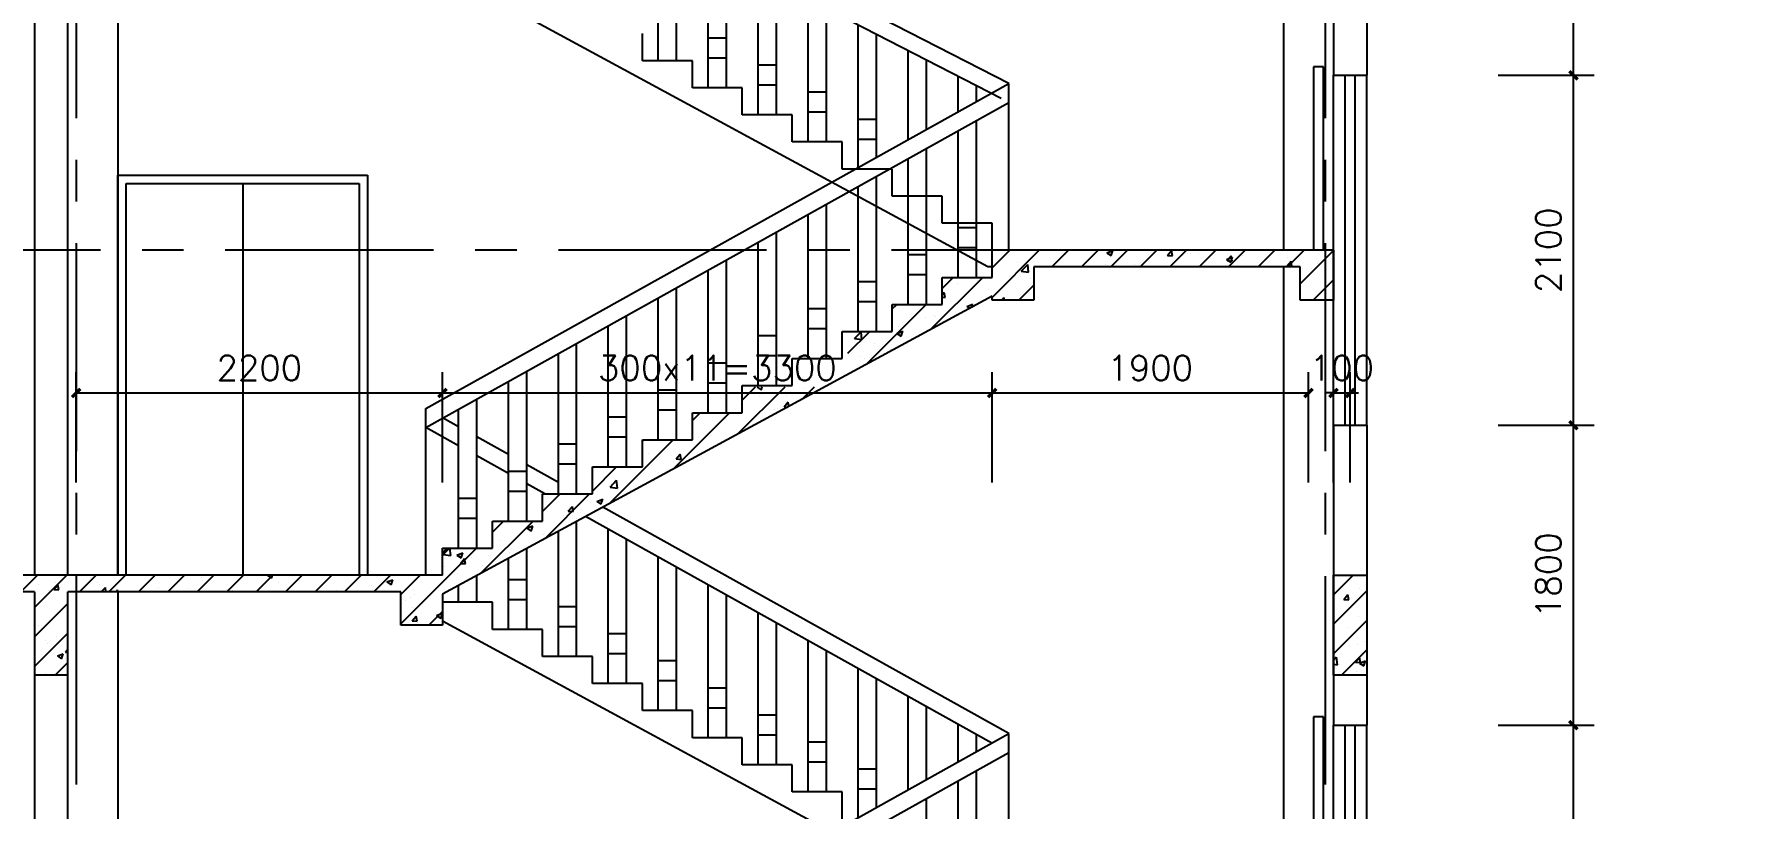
# Model space of a CAD drawing. Extents: x -4968480 to 5598971, y -5343220 to -29066.
# Drawn here: x 277029 to 287225, y -72852 to -68207 of the extents above; entities that cross this region are included whole.
import ezdxf

# ---------------------------------------------------------------- set-up
doc = ezdxf.new("R2010")
doc.units = 0
doc.header["$LTSCALE"] = 1000
doc.header["$MEASUREMENT"] = 0
doc.linetypes.add('CENTER', pattern=[2, 1.25, -0.25, 0.25, -0.25])
doc.layers.get('0').update_dxf_attribs({"linetype": 'CONTINUOUS'})
for name, color, linetype in [('DOTE', 1, 'CENTER'), ('PUB_DIM', 3, 'CONTINUOUS'), ('WALL', 2, 'CONTINUOUS'), ('WINDOW', 4, 'CONTINUOUS')]:
    doc.layers.add(name, color=color, linetype=linetype)
doc.styles.add('_TCH_DIM', font='SIMPLEX', dxfattribs={"bigfont": 'GBCBIG'})

# ---------------------------------------------------------------- blocks, each defined once
blk = doc.blocks.new('_ArchTick')
at = {"color": 0, "linetype": 'ByBlock', "const_width": 0.4}
blk.add_lwpolyline([(-0.5, -0.5), (0.5, 0.5)], dxfattribs=at)

msp = doc.modelspace()

# ---------------------------------------------------------------- linework, layer by layer
for p, q in [((284532.7, -65255.1, -48634.7), (284532.7, -69505.1, -24317.3)), ((277532.7, -67655.1, -24317.3), (277532.7, -71455.1, -24317.3)), ((282757.3, -69605.1, -24317.3), (279182.7, -67668.9, -24317.3)), ((280682.7, -68367.6, -24317.3), (280682.7, -68205.1, -24317.3)), ((280982.7, -68367.6, -24317.3), (280682.7, -68367.6, -24317.3)), ((280982.7, -68530.1, -24317.3), (280982.7, -68367.6, -24317.3)), ((284772.7, -68405.1, -48601), (284712.7, -68405.1, -48601)), ((284712.7, -68405.1, -48601), (284712.7, -69505.1, -48601)), ((284772.7, -69505.1, -48601), (284772.7, -68405.1, -48601)), ((281282.7, -68530.1, -24317.3), (280982.7, -68530.1, -24317.3)), ((281282.7, -68692.6, -24317.3), (281282.7, -68530.1, -24317.3)), ((281582.7, -68692.6, -24317.3), (281282.7, -68692.6, -24317.3)), ((281582.7, -68855.1, -24317.3), (281582.7, -68692.6, -24317.3)), ((281882.7, -68855.1, -24317.3), (281582.7, -68855.1, -24317.3)), ((281882.7, -69017.6, -24317.3), (281882.7, -68855.1, -24317.3)), ((282182.7, -69017.6, -24317.3), (281882.7, -69017.6, -24317.3)), ((282182.7, -69180.1, -24317.3), (282182.7, -69017.6, -24317.3)), ((282482.7, -69180.1, -24317.3), (282182.7, -69180.1, -24317.3)), ((282482.7, -69342.6, -24317.3), (282482.7, -69180.1, -24317.3)), ((282782.7, -69342.6, -24317.3), (282482.7, -69342.6, -24317.3)), ((282782.7, -69505.1, -24317.3), (282782.7, -69342.6, -24317.3)), ((282782.7, -69605.1, -24317.3), (282757.3, -69605.1, -24317.3)), ((284532.7, -69605.1, -24317.3), (284532.7, -73405.1, -24317.3)), ((277532.7, -71555.1, -24317.3), (277532.7, -75355.1, -24317.3)), ((279782.7, -71617.6, -24317.3), (279482.7, -71617.6, -24317.3)), ((279482.7, -71617.6, -24317.3), (279482.7, -71617.6, -24317.3)), ((279782.7, -71780.1, -24317.3), (279782.7, -71617.6, -24317.3)), ((282757.3, -73505.1, -24317.3), (279482.7, -71731.4, -24317.3)), ((280082.7, -71780.1, -24317.3), (279782.7, -71780.1, -24317.3)), ((280082.7, -71942.6, -24317.3), (280082.7, -71780.1, -24317.3)), ((280382.7, -71942.6, -24317.3), (280082.7, -71942.6, -24317.3)), ((280382.7, -72105.1, -24317.3), (280382.7, -71942.6, -24317.3)), ((280682.7, -72105.1, -24317.3), (280382.7, -72105.1, -24317.3)), ((280682.7, -72267.6, -24317.3), (280682.7, -72105.1, -24317.3)), ((280982.7, -72267.6, -24317.3), (280682.7, -72267.6, -24317.3)), ((280982.7, -72430.1, -24317.3), (280982.7, -72267.6, -24317.3)), ((284772.7, -72305.1, -48617.9), (284712.7, -72305.1, -48617.9)), ((284712.7, -72305.1, -48617.9), (284712.7, -73405.1, -48617.9)), ((284772.7, -73405.1, -48617.9), (284772.7, -72305.1, -48617.9)), ((281282.7, -72430.1, -24317.3), (280982.7, -72430.1, -24317.3)), ((281282.7, -72592.6, -24317.3), (281282.7, -72430.1, -24317.3)), ((281582.7, -72592.6, -24317.3), (281282.7, -72592.6, -24317.3)), ((281582.7, -72755.1, -24317.3), (281582.7, -72592.6, -24317.3)), ((281882.7, -72755.1, -24317.3), (281582.7, -72755.1, -24317.3)), ((281882.7, -72917.6, -24317.3), (281882.7, -72755.1, -24317.3))]:
    msp.add_line(p, q)
at = {"color": 3}
for p, q in [((282837.2, -68593.9, -24317.3), (280090.2, -67184.5, -24317.3)), ((282882.9, -68505, -24317.3), (280197.6, -67127.2, -24317.3)), ((280777.9, -68367.6, -24317.3), (280777.9, -67537.3, -24317.3)), ((280887.9, -68367.6, -24317.3), (280887.9, -67593.7, -24317.3)), ((281077.9, -68530.1, -24317.3), (281077.9, -67691.2, -24317.3)), ((281187.9, -68530.1, -24317.3), (281187.9, -67747.7, -24317.3)), ((281377.9, -68692.6, -24317.3), (281377.9, -67845.2, -24317.3)), ((281487.9, -68692.6, -24317.3), (281487.9, -67901.6, -24317.3)), ((281677.9, -68855.1, -24317.3), (281677.9, -67999.1, -24317.3)), ((281787.9, -68855.1, -24317.3), (281787.9, -68055.5, -24317.3)), ((281977.9, -69008.8, -24317.3), (281977.9, -68153, -24317.3)), ((282087.9, -68947.6, -24317.3), (282087.9, -68209.4, -24317.3)), ((281077.9, -68230.1, -24317.3), (281187.9, -68230.1, -24317.3)), ((282277.9, -68841.8, -24317.3), (282277.9, -68306.9, -24317.3)), ((281077.9, -68350.1, -24317.3), (281187.9, -68350.1, -24317.3)), ((281377.9, -68392.6, -24317.3), (281487.9, -68392.6, -24317.3)), ((282387.9, -68780.6, -24317.3), (282387.9, -68363.4, -24317.3)), ((279382.7, -70455.1, -24317.3), (282882.9, -68505, -24317.3)), ((281377.9, -68512.6, -24317.3), (281487.9, -68512.6, -24317.3)), ((282577.9, -68674.8, -24317.3), (282577.9, -68460.9, -24317.3)), ((282687.9, -68613.6, -24317.3), (282687.9, -68517.3, -24317.3)), ((282882.9, -69505.1, -24317.3), (282882.9, -68505, -24317.3)), ((279382.7, -70569.6, -24317.3), (282882.9, -68619.4, -24317.3)), ((281677.9, -68555.1, -24317.3), (281787.9, -68555.1, -24317.3)), ((281677.9, -68675.1, -24317.3), (281787.9, -68675.1, -24317.3)), ((281977.9, -68717.6, -24317.3), (282087.9, -68717.6, -24317.3)), ((282577.9, -69667.6, -24317.3), (282577.9, -68789.4, -24317.3)), ((282687.9, -69667.6, -24317.3), (282687.9, -68728.1, -24317.3)), ((281977.9, -68837.6, -24317.3), (282087.9, -68837.6, -24317.3)), ((282387.9, -69830.1, -24317.3), (282387.9, -68895.2, -24317.3)), ((282277.9, -69830.1, -24317.3), (282277.9, -68956.5, -24317.3)), ((281977.9, -69992.6, -24317.3), (281977.9, -69123.7, -24317.3)), ((282087.9, -69992.6, -24317.3), (282087.9, -69062.4, -24317.3)), ((281787.9, -70155.1, -24317.3), (281787.9, -69229.5, -24317.3)), ((281677.9, -70155.1, -24317.3), (281677.9, -69290.8, -24317.3)), ((281487.9, -70317.6, -24317.3), (281487.9, -69396.7, -24317.3)), ((282577.9, -69367.6, -24317.3), (282687.9, -69367.6, -24317.3)), ((281377.9, -70317.6, -24317.3), (281377.9, -69458, -24317.3)), ((282277.9, -69530.1, -24317.3), (282387.9, -69530.1, -24317.3)), ((282577.9, -69487.6, -24317.3), (282687.9, -69487.6, -24317.3)), ((281077.9, -70480.1, -24317.3), (281077.9, -69625.1, -24317.3)), ((281187.9, -70480.1, -24317.3), (281187.9, -69563.8, -24317.3)), ((280887.9, -70642.6, -24317.3), (280887.9, -69731, -24317.3)), ((281977.9, -69692.6, -24317.3), (282087.9, -69692.6, -24317.3)), ((282277.9, -69650.1, -24317.3), (282387.9, -69650.1, -24317.3)), ((280777.9, -70642.6, -24317.3), (280777.9, -69792.2, -24317.3)), ((281977.9, -69812.6, -24317.3), (282087.9, -69812.6, -24317.3)), ((280587.9, -70805.1, -24317.3), (280587.9, -69898.1, -24317.3)), ((281677.9, -69855.1, -24317.3), (281787.9, -69855.1, -24317.3)), ((280477.9, -70805.1, -24317.3), (280477.9, -69959.4, -24317.3)), ((281377.9, -70017.6, -24317.3), (281487.9, -70017.6, -24317.3)), ((281677.9, -69975.1, -24317.3), (281787.9, -69975.1, -24317.3)), ((280177.9, -70967.6, -24317.3), (280177.9, -70126.5, -24317.3)), ((280287.9, -70967.6, -24317.3), (280287.9, -70065.3, -24317.3)), ((281377.9, -70137.6, -24317.3), (281487.9, -70137.6, -24317.3)), ((279987.9, -71130.1, -24317.3), (279987.9, -70232.4, -24317.3)), ((281077.9, -70180.1, -24317.3), (281187.9, -70180.1, -24317.3)), ((279877.9, -71130.1, -24317.3), (279877.9, -70293.7, -24317.3)), ((280777.9, -70342.6, -24317.3), (280887.9, -70342.6, -24317.3)), ((281077.9, -70300.1, -24317.3), (281187.9, -70300.1, -24317.3)), ((279382.7, -71455.1, -24317.3), (279382.7, -70455.1, -24317.3)), ((279687.9, -71292.6, -24317.3), (279687.9, -70399.5, -24317.3)), ((279577.9, -70563.9, -24317.3), (279485.4, -70512.4, -24317.3)), ((279577.9, -71292.6, -24317.3), (279577.9, -70460.8, -24317.3)), ((280477.9, -70505.1, -24317.3), (280587.9, -70505.1, -24317.3)), ((280777.9, -70462.6, -24317.3), (280887.9, -70462.6, -24317.3)), ((279577.9, -70678.3, -24317.3), (279382.7, -70569.6, -24317.3)), ((279877.9, -70731, -24317.3), (279687.9, -70625.2, -24317.3)), ((280477.9, -70625.1, -24317.3), (280587.9, -70625.1, -24317.3)), ((279877.9, -70845.5, -24317.3), (279687.9, -70739.6, -24317.3)), ((280177.9, -70667.6, -24317.3), (280287.9, -70667.6, -24317.3)), ((279877.9, -70830.1, -24317.3), (279987.9, -70830.1, -24317.3)), ((280177.9, -70898.1, -24317.3), (279987.9, -70792.3, -24317.3)), ((280177.9, -70787.6, -24317.3), (280287.9, -70787.6, -24317.3)), ((279877.9, -70950.1, -24317.3), (279987.9, -70950.1, -24317.3)), ((280097.2, -70967.6, -24317.3), (279987.9, -70906.7, -24317.3)), ((279577.9, -70992.6, -24317.3), (279687.9, -70992.6, -24317.3)), ((282882.9, -72405, -24317.3), (280445.6, -71047.3, -24317.3)), ((279577.9, -71112.6, -24317.3), (279687.9, -71112.6, -24317.3)), ((280287.9, -71942.6, -24317.3), (280287.9, -71132.7, -24317.3)), ((282780.1, -72462.2, -24317.3), (280341.4, -71103.7, -24317.3)), ((280177.9, -71942.6, -24317.3), (280177.9, -71192.3, -24317.3)), ((280477.9, -72105.1, -24317.3), (280477.9, -71179.7, -24317.3)), ((280587.9, -72105.1, -24317.3), (280587.9, -71241, -24317.3)), ((279877.9, -71780.1, -24317.3), (279877.9, -71354.8, -24317.3)), ((279987.9, -71780.1, -24317.3), (279987.9, -71295.2, -24317.3)), ((280777.9, -72267.6, -24317.3), (280777.9, -71346.8, -24317.3)), ((279687.9, -71617.6, -24317.3), (279687.9, -71457.7, -24317.3)), ((280887.9, -72267.6, -24317.3), (280887.9, -71408.1, -24317.3)), ((279577.9, -71617.6, -24317.3), (279577.9, -71517.3, -24317.3)), ((279877.9, -71480.1, -24317.3), (279987.9, -71480.1, -24317.3)), ((281077.9, -72430.1, -24317.3), (281077.9, -71513.9, -24317.3)), ((281187.9, -72430.1, -24317.3), (281187.9, -71575.2, -24317.3)), ((279877.9, -71600.1, -24317.3), (279987.9, -71600.1, -24317.3)), ((280177.9, -71642.6, -24317.3), (280287.9, -71642.6, -24317.3)), ((280177.9, -71762.6, -24317.3), (280287.9, -71762.6, -24317.3)), ((281377.9, -72592.6, -24317.3), (281377.9, -71681, -24317.3)), ((281487.9, -72592.6, -24317.3), (281487.9, -71742.3, -24317.3)), ((280477.9, -71805.1, -24317.3), (280587.9, -71805.1, -24317.3)), ((281677.9, -72755.1, -24317.3), (281677.9, -71848.2, -24317.3)), ((280477.9, -71925.1, -24317.3), (280587.9, -71925.1, -24317.3)), ((280777.9, -71967.6, -24317.3), (280887.9, -71967.6, -24317.3)), ((281787.9, -72755.1, -24317.3), (281787.9, -71909.4, -24317.3)), ((281977.9, -72908.8, -24317.3), (281977.9, -72015.3, -24317.3)), ((282087.9, -72847.6, -24317.3), (282087.9, -72076.6, -24317.3)), ((280777.9, -72087.6, -24317.3), (280887.9, -72087.6, -24317.3)), ((281077.9, -72130.1, -24317.3), (281187.9, -72130.1, -24317.3)), ((282277.9, -72741.8, -24317.3), (282277.9, -72182.4, -24317.3)), ((281077.9, -72250.1, -24317.3), (281187.9, -72250.1, -24317.3)), ((282387.9, -72680.6, -24317.3), (282387.9, -72243.7, -24317.3)), ((281377.9, -72292.6, -24317.3), (281487.9, -72292.6, -24317.3)), ((282577.9, -72574.8, -24317.3), (282577.9, -72349.5, -24317.3)), ((279382.7, -74355.1, -24317.3), (282882.9, -72405, -24317.3)), ((281377.9, -72412.6, -24317.3), (281487.9, -72412.6, -24317.3)), ((281677.9, -72455.1, -24317.3), (281787.9, -72455.1, -24317.3)), ((282687.9, -72513.6, -24317.3), (282687.9, -72410.8, -24317.3)), ((282882.9, -73405.1, -24317.3), (282882.9, -72405, -24317.3)), ((279382.7, -74469.6, -24317.3), (282882.9, -72519.4, -24317.3)), ((281677.9, -72575.1, -24317.3), (281787.9, -72575.1, -24317.3)), ((281977.9, -72617.6, -24317.3), (282087.9, -72617.6, -24317.3)), ((282577.9, -73567.6, -24317.3), (282577.9, -72689.4, -24317.3)), ((282687.9, -73567.6, -24317.3), (282687.9, -72628.1, -24317.3)), ((281977.9, -72737.6, -24317.3), (282087.9, -72737.6, -24317.3)), ((282387.9, -73730.1, -24317.3), (282387.9, -72795.2, -24317.3))]:
    msp.add_line(p, q, dxfattribs=at)
at = {"color": 8}
for p, q in [((282782.7, -69611), (282888.6, -69505.1)), ((282782.7, -69787.8), (283065.3, -69505.1)), ((283142.1, -69605.1), (283242.1, -69505.1)), ((283224.9, -69529.6), (283224.9, -69529.6)), ((283318.9, -69605.1), (283418.9, -69505.1)), ((283471.6, -69520.4), (283506.6, -69506.9)), ((283471.6, -69520.4), (283496.5, -69537.1)), ((283488.1, -69505.1), (283507.2, -69506.8)), ((283495.7, -69605.1), (283595.7, -69505.1)), ((283496.4, -69537.4), (283506.5, -69507.1)), ((283507.2, -69507), (283506.8, -69505.1)), ((283672.4, -69605.1), (283772.4, -69505.1)), ((283753.1, -69512.4), (283753.1, -69512.4)), ((283836, -69535.6), (283860.1, -69506.8)), ((283836, -69535.6), (283865.9, -69538.2)), ((283849.2, -69605.1), (283949.2, -69505.1)), ((283865.8, -69538.4), (283860, -69507.1)), ((283958.1, -69523.1), (283958.1, -69523.1)), ((283973.2, -69523.6), (283973.2, -69523.6)), ((284020, -69523.7), (284020, -69523.7)), ((284026, -69605.1), (284126, -69505.1)), ((284194.6, -69566.9), (284218.7, -69538.2)), ((284202.8, -69605.1), (284302.8, -69505.1)), ((284286.9, -69534.9), (284286.9, -69534.9)), ((284379.5, -69605.1), (284479.5, -69505.1)), ((284556.3, -69605.1), (284656.3, -69505.1)), ((284632.7, -69705.6), (284832.7, -69505.6)), ((282933.3, -69579.7), (282933.3, -69579.7)), ((282957.5, -69630.4), (282996.5, -69589.8)), ((282957.5, -69630.4), (283002, -69637.3)), ((283001.9, -69637.5), (282996.4, -69590)), ((283464, -69590.8), (283464, -69590.8)), ((283517.1, -69581.1), (283517.1, -69581.1)), ((283636.3, -69589.3), (283636.3, -69589.3)), ((283720.7, -69555.6), (283720.7, -69555.6)), ((283832.9, -69539.5), (283832.9, -69539.5)), ((283927.9, -69539.3), (283927.9, -69539.3)), ((284190.2, -69560.4), (284225.2, -69547)), ((284190.2, -69560.4), (284215, -69577.2)), ((284194.6, -69566.9), (284224.5, -69569.6)), ((284215, -69577.4), (284225.1, -69547.2)), ((284224.4, -69569.8), (284218.7, -69538.4)), ((284553.3, -69598.3), (284577.4, -69569.6)), ((284553.3, -69598.3), (284583.1, -69600.9)), ((284553.8, -69546.2), (284553.8, -69546.2)), ((284583.1, -69601.2), (284577.3, -69569.8)), ((284646.2, -69612.4), (284646.2, -69612.4)), ((284702, -69614.2), (284702, -69614.2)), ((284736.1, -69585.4), (284736.1, -69585.4)), ((284820.7, -69557.5), (284820.7, -69557.5)), ((282411, -69982.7), (282726.1, -69667.6)), ((282482.7, -69734.2), (282549.3, -69667.6)), ((282572.3, -69705.5), (282572.3, -69705.5)), ((282695, -69695.5), (282695, -69695.5)), ((282697.5, -69689), (282697.5, -69689)), ((282761.5, -69739.5), (282761.5, -69739.5)), ((282886.8, -69664.1), (282886.8, -69664.1)), ((282942.1, -69805.1), (283032.7, -69714.6)), ((282951.7, -69660.3), (282951.7, -69660.3)), ((283014.3, -69676.8), (283014.3, -69676.8)), ((284709.9, -69805.1), (284832.7, -69682.3)), ((282025.3, -70191.6), (282386.8, -69830.1)), ((282182.7, -69857.5), (282210, -69830.1)), ((282482.7, -69772.1), (282495, -69757.4)), ((282482.7, -69787.2), (282500.7, -69788.8)), ((282500.7, -69789), (282494.9, -69757.6)), ((282631.4, -69842.9), (282666.4, -69829.5)), ((282631.4, -69842.9), (282648.2, -69854.2)), ((282660.3, -69847.6), (282666.3, -69829.7)), ((282839.9, -69805.1), (282853.6, -69788.8)), ((282856.5, -69805.1), (282853.5, -69789)), ((284730, -69751.8), (284730, -69751.8)), ((284830.5, -69768), (284830.5, -69768)), ((282383.1, -69909.8), (282383.1, -69909.8)), ((282429.2, -69899.5), (282429.2, -69899.5)), ((282440.8, -69902.7), (282440.8, -69902.7)), ((282565.9, -69886.2), (282565.9, -69886.2)), ((281916.6, -70123.5), (282047.5, -69992.6)), ((281956.6, -70034.7), (281995.5, -69994.1)), ((281956.6, -70034.7), (282001, -70041.6)), ((282001, -70041.8), (281995.4, -69994.3)), ((282211.3, -70004.2), (282246.3, -69990.7)), ((282211.3, -70004.2), (282236.1, -70020.9)), ((282221.7, -69965.6), (282221.7, -69965.6)), ((282236.1, -70021.2), (282246.2, -69990.9)), ((281993.4, -70141.5), (281993.4, -70141.5)), ((282077.7, -70064.6), (282077.7, -70064.6)), ((282170.6, -70097.9), (282170.6, -70097.9)), ((282016.8, -70152.6), (282016.8, -70152.6)), ((281253.9, -70609.4), (281539.4, -70324)), ((281282.7, -70403.9), (281362.6, -70324)), ((281371, -70326.7), (281378.1, -70324)), ((281371, -70326.7), (281395.9, -70343.5)), ((281395.8, -70343.7), (281402.4, -70324)), ((281639.6, -70400.5), (281716.1, -70324)), ((281648.1, -70337.1), (281648.1, -70337.1)), ((281385.6, -70385.6), (281385.6, -70385.6)), ((281395.5, -70369.1), (281395.5, -70369.1)), ((281491, -70452.7), (281491, -70452.7)), ((281533.7, -70444.2), (281557.8, -70415.5)), ((281533.7, -70444.2), (281555.4, -70446.1)), ((281547.4, -70380.1), (281547.4, -70380.1)), ((281562.6, -70442.2), (281557.7, -70415.7)), ((281672.5, -70363.6), (281672.5, -70363.6)), ((280868.2, -70818.3), (281206.4, -70480.1)), ((280982.7, -70527.1), (281029.7, -70480.1)), ((280982.7, -70484.3), (280984.1, -70480.1)), ((281182.2, -70513.1), (281182.2, -70513.1)), ((281389.5, -70535.5), (281389.5, -70535.5)), ((281473.8, -70463.1), (281473.8, -70463.1)), ((280482.5, -71027.3), (280867.2, -70642.6)), ((280682.7, -70650.4), (280690.4, -70642.6)), ((280910.7, -70643.8), (280910.7, -70643.8)), ((281019.2, -70628.5), (281019.2, -70628.5)), ((281100.1, -70618.9), (281100.1, -70618.9)), ((281132.8, -70570.7), (281132.8, -70570.7)), ((280718.9, -70723), (280718.9, -70723)), ((280785.5, -70660.3), (280785.5, -70660.3)), ((280885.8, -70757.6), (280909.9, -70728.8)), ((280885.8, -70757.6), (280915.7, -70760.2)), ((280915.6, -70760.4), (280909.9, -70729.1)), ((281010.4, -70673), (281010.4, -70673)), ((280382.7, -70950.4), (280527.9, -70805.1)), ((280388, -70861.4), (280388, -70861.4)), ((280614.4, -70806.7), (280614.4, -70806.7)), ((280654, -70857.5), (280654, -70857.5)), ((280779.2, -70841), (280779.2, -70841)), ((280867, -70774.7), (280867, -70774.7)), ((280488.3, -70926.1), (280527.2, -70885.5)), ((280488.3, -70926.1), (280532.7, -70933)), ((280493.4, -70928.6), (280493.4, -70928.6)), ((280532.7, -70933.2), (280527.1, -70885.7)), ((280618.2, -70948), (280618.2, -70948)), ((280654.9, -70872.7), (280654.9, -70872.7)), ((280082.7, -71073.6), (280188.6, -70967.6)), ((280091.9, -71045.8), (280091.9, -71045.8)), ((280096.8, -71236.2), (280365.4, -70967.6)), ((280237.9, -71070.9), (280262, -71042.2)), ((280267.8, -71073.7), (280262, -71042.4)), ((280326.6, -70998.1), (280326.6, -70998.1)), ((280351.6, -71008.3), (280351.6, -71008.3)), ((280409.2, -71011.8), (280444.2, -70998.4)), ((280409.2, -71011.8), (280434, -71028.6)), ((280434, -71028.8), (280444.1, -70998.6)), ((279711.2, -71445.1), (280026.1, -71130.1)), ((279782.7, -71196.8), (279849.3, -71130.1)), ((279892.2, -71137.7), (279892.2, -71137.7)), ((279989, -71173.1), (280024.1, -71159.6)), ((280013.8, -71190.1), (280024, -71159.8)), ((280206.7, -71096.3), (280206.7, -71096.3)), ((280237.9, -71070.9), (280267.8, -71073.5)), ((280288.5, -71115.6), (280288.5, -71115.6)), ((279833.3, -71244.3), (279833.3, -71244.3)), ((279989, -71173.1), (280013.9, -71189.8)), ((280085.9, -71212.3), (280085.9, -71212.3)), ((279232.7, -71746.8), (279686.8, -71292.6)), ((279482.7, -71320), (279510.1, -71292.6)), ((279487.3, -71330.4), (279523.6, -71292.6)), ((279487.3, -71330.4), (279531.8, -71337.3)), ((279531.7, -71337.5), (279526.5, -71292.6)), ((279568.9, -71334.3), (279603.9, -71320.9)), ((279568.9, -71334.3), (279593.8, -71351.1)), ((279590.1, -71384.3), (279614.2, -71355.5)), ((279593.7, -71351.3), (279603.9, -71321.1)), ((279619.9, -71387.1), (279614.1, -71355.7)), ((279657.3, -71348.5), (279657.3, -71348.5)), ((279760.6, -71334.9), (279760.6, -71334.9)), ((279885.8, -71318.4), (279885.8, -71318.4)), ((276949.5, -71555.1), (277049.5, -71455.1)), ((277032.7, -71648.7), (277226.2, -71455.1)), ((277303, -71555.1), (277403, -71455.1)), ((277370.9, -71469.6), (277370.9, -71469.6)), ((277479.8, -71555.1), (277579.8, -71455.1)), ((277656.6, -71555.1), (277756.6, -71455.1)), ((277833.3, -71555.1), (277933.3, -71455.1)), ((278010.1, -71555.1), (278110.1, -71455.1)), ((278186.9, -71555.1), (278286.9, -71455.1)), ((278363.7, -71555.1), (278463.7, -71455.1)), ((278430.3, -71455.6), (278431.4, -71455.1)), ((278430.3, -71455.6), (278455.1, -71472.3)), ((278455.1, -71472.5), (278460.9, -71455.1)), ((278540.5, -71555.1), (278640.5, -71455.1)), ((278717.2, -71555.1), (278817.2, -71455.1)), ((278814.5, -71459.5), (278814.5, -71459.5)), ((278894, -71555.1), (278994, -71455.1)), ((279070.8, -71555.1), (279170.8, -71455.1)), ((279232.7, -71570), (279347.6, -71455.1)), ((279495.8, -71404.4), (279495.8, -71404.4)), ((279570.5, -71445.9), (279570.5, -71445.9)), ((279590.1, -71384.3), (279619.9, -71386.9)), ((279722.8, -71396.5), (279722.8, -71396.5)), ((279762.7, -71415.7), (279762.7, -71415.7)), ((284832.7, -71572.5), (284950, -71455.1)), ((277055.1, -71511.2), (277055.1, -71511.2)), ((277119.1, -71548.7), (277119.1, -71548.7)), ((277149, -71540.7), (277173.1, -71512)), ((277149, -71540.7), (277178.9, -71543.3)), ((277155.6, -71501.2), (277155.6, -71501.2)), ((277178.8, -71543.5), (277173.1, -71512.2)), ((277410.7, -71498.6), (277410.7, -71498.6)), ((277422.6, -71512.4), (277422.6, -71512.4)), ((277432.6, -71555.1), (277458.1, -71528.6)), ((277461.1, -71555.1), (277458, -71528.7)), ((277521.9, -71555.1), (277531.8, -71543.4)), ((277533.8, -71555.1), (277531.7, -71543.6)), ((277689.5, -71523.7), (277689.5, -71523.7)), ((277779, -71526.4), (277779, -71526.4)), ((277956.4, -71535), (277956.4, -71535)), ((278038.7, -71488.9), (278038.7, -71488.9)), ((278184.2, -71542.4), (278184.2, -71542.4)), ((278223.3, -71546.3), (278223.3, -71546.3)), ((278500, -71500.9), (278500, -71500.9)), ((278625.2, -71484.4), (278625.2, -71484.4)), ((278801.5, -71550.6), (278801.5, -71550.6)), ((278848, -71546.7), (278848, -71546.7)), ((279058.3, -71515.4), (279058.3, -71515.4)), ((279139.6, -71496.6), (279139.6, -71496.6)), ((279148.8, -71495.6), (279183.8, -71482.2)), ((279148.8, -71495.6), (279173.7, -71512.4)), ((279173.6, -71512.6), (279183.8, -71482.4)), ((279310.8, -71483.4), (279310.8, -71483.4)), ((279313.3, -71573.7), (279313.3, -71573.7)), ((284832.7, -71749.3), (285032.7, -71549.3)), ((284894.8, -71600.3), (284918.9, -71571.5)), ((284924.6, -71603.1), (284918.9, -71571.8)), ((284989.4, -71536), (284989.4, -71536)), ((277032.7, -71825.5), (277232.7, -71625.5)), ((279259.4, -71606.4), (279259.4, -71606.4)), ((279290.9, -71591.4), (279290.9, -71591.4)), ((279304.7, -71649.9), (279304.7, -71649.9)), ((279401.1, -71755.1), (279482.7, -71673.6)), ((284865.7, -71596.1), (284865.7, -71596.1)), ((284894.8, -71600.3), (284924.7, -71602.9)), ((277058.3, -71756.7), (277058.3, -71756.7)), ((279300.8, -71729), (279324.9, -71700.2)), ((279300.8, -71729), (279330.7, -71731.6)), ((279330.6, -71731.8), (279324.8, -71700.5)), ((279447.3, -71696.9), (279482.3, -71683.5)), ((279447.3, -71696.9), (279472.1, -71713.7)), ((279472.1, -71713.9), (279482.2, -71683.7)), ((284832.7, -71926.1), (285032.7, -71726.1)), ((284923.5, -71768.3), (284923.5, -71768.3)), ((284983.3, -71702.4), (284983.3, -71702.4)), ((277032.7, -72002.3), (277232.7, -71802.3)), ((277098.5, -71847), (277098.5, -71847)), ((277107.8, -71864), (277107.8, -71864)), ((277163.7, -71823.8), (277163.7, -71823.8)), ((284977.2, -71868.9), (284977.2, -71868.9)), ((285017.6, -71850.2), (285017.6, -71850.2)), ((277156.6, -72055.1), (277232.7, -71979)), ((277169.9, -71939.3), (277204.9, -71925.9)), ((277169.9, -71939.3), (277194.8, -71956.1)), ((277194.7, -71956.3), (277204.9, -71926.1)), ((277218.3, -71956.8), (277218.3, -71956.8)), ((277218.4, -71916.8), (277232.7, -71899.8)), ((277218.4, -71916.8), (277232.7, -71918.1)), ((284832.7, -71964.4), (284850.5, -71945.8)), ((284837, -71977.4), (284837, -71977.4)), ((284856, -71993.5), (284850.4, -71946)), ((284880.4, -72055.1), (285032.7, -71902.8)), ((284964.2, -71976.4), (284988.3, -71947.6)), ((284964.2, -71976.4), (284994.1, -71979)), ((284994, -71979.2), (284988.2, -71947.9)), ((284989.4, -71982.7), (285024.4, -71969.3)), ((284989.4, -71982.7), (285014.3, -71999.5)), ((284998.5, -71921.5), (284998.5, -71921.5)), ((285014.2, -71999.8), (285024.4, -71969.5)), ((277101.5, -72044.8), (277101.5, -72044.8)), ((277225.7, -72022.1), (277225.7, -72022.1)), ((284832.7, -71989.7), (284856, -71993.3)), ((284845.8, -72010), (284845.8, -72010)), ((284971.2, -72035.3), (284971.2, -72035.3))]:
    msp.add_line(p, q, dxfattribs=at)
at = {"layer": 'DOTE'}
for p, q in [((277282.7, -61461.6, -24317.3), (277282.7, -85255.1, -24317.3)), ((284782.7, -61461.6, -24317.3), (284782.7, -85169.6, -24317.3)), ((283428.1, -69505.1, -24317.3), (274713, -69505.1, -24317.3)), ((278014.5, -71455.1, -24317.3), (274713, -71455.1, -24317.3))]:
    msp.add_line(p, q, dxfattribs=at)
at = {"layer": 'PUB_DIM'}
for p, q in [((286273.1, -68455.1, 50.5), (286273.1, -66655.1, 50.5)), ((285822, -68455.1, 33.7), (286398.1, -68455.1, 33.7)), ((285822, -68455.1, 50.5), (286398.1, -68455.1, 50.5)), ((286273.1, -70555.1, 33.7), (286273.1, -68455.1, 33.7)), ((277282.7, -70899.3), (277282.7, -70236.5)), ((279482.7, -70899.3), (279482.7, -70236.5)), ((279482.7, -70899.3), (279482.7, -70236.5)), ((282782.7, -70899.3), (282782.7, -70236.5)), ((282782.7, -70899.3), (282782.7, -70236.5)), ((284682.7, -70899.3), (284682.7, -70236.5)), ((284832.7, -70899.3), (284832.7, -70236.5)), ((284932.7, -70899.3), (284932.7, -70236.5)), ((277282.7, -70361.5), (279482.7, -70361.5)), ((279482.7, -70361.5), (282782.7, -70361.5)), ((282782.7, -70361.5), (284682.7, -70361.5)), ((284832.7, -70361.5), (284782.7, -70361.5)), ((284832.7, -70361.5), (284932.7, -70361.5)), ((284932.7, -70361.5), (284982.7, -70361.5)), ((285822, -70555.1, 33.7), (286398.1, -70555.1, 33.7)), ((285822, -70555.1, 33.7), (286398.1, -70555.1, 33.7)), ((286273.1, -72355.1, 33.7), (286273.1, -70555.1, 33.7)), ((285822, -72355.1, 16.8), (286398.1, -72355.1, 16.8)), ((285822, -72355.1, 33.7), (286398.1, -72355.1, 33.7)), ((286273.1, -74455.1, 16.8), (286273.1, -72355.1, 16.8))]:
    msp.add_line(p, q, dxfattribs=at)
at = {"layer": 'WALL'}
for p, q in [((284832.7, -66655.1, -22607.2), (284832.7, -68455.1, -19592.9)), ((285032.7, -66655.1, -22607.2), (285032.7, -68455.1, -19592.9)), ((277032.7, -67655.1, -24317.3), (277032.7, -71455.1, -24317.3)), ((277232.7, -71455.1, -24317.3), (277232.7, -67655.1, -24317.3)), ((284832.7, -68455.1, -24283.7), (285032.7, -68455.1, -24283.7)), ((284832.7, -69505.1, -24317.3), (282782.7, -69505.1, -24317.3)), ((282782.7, -69667.6, -24317.3), (282782.7, -69505.1, -24317.3)), ((284832.7, -69505.1, -35506.1), (284832.7, -69805.1, -35506.1)), ((284632.7, -69605.1, -24317.3), (283032.7, -69605.1, -24317.3)), ((283032.7, -69605.1, -24317.3), (283032.7, -69805.1, -24317.3)), ((284632.7, -69805.1, -35506.1), (284632.7, -69605.1, -35506.1)), ((282482.7, -69830.1, -24317.3), (282482.7, -69667.6, -24317.3)), ((282482.7, -69667.6, -24317.3), (282782.7, -69667.6, -24317.3)), ((282782.7, -69781.4, -24317.3), (279482.7, -71568.9, -24317.3)), ((282182.7, -69992.6, -24317.3), (282182.7, -69830.1, -24317.3)), ((282182.7, -69830.1, -24317.3), (282482.7, -69830.1, -24317.3)), ((282782.7, -69805.1, -24317.3), (282782.7, -69781.4, -24317.3)), ((283032.7, -69805.1, -24317.3), (282782.7, -69805.1, -24317.3)), ((284832.7, -69805.1, -35506.1), (284632.7, -69805.1, -35506.1)), ((281882.7, -70155.1, -24317.3), (281882.7, -69992.6, -24317.3)), ((281882.7, -69992.6, -24317.3), (282182.7, -69992.6, -24317.3)), ((281582.7, -70317.6, -24317.3), (281582.7, -70155.1, -24317.3)), ((281582.7, -70155.1, -24317.3), (281882.7, -70155.1, -24317.3)), ((281282.7, -70480.1, -24317.3), (281282.7, -70317.6, -24317.3)), ((281282.7, -70317.6, -24317.3), (281582.7, -70317.6, -24317.3)), ((280982.7, -70642.6, -24317.3), (280982.7, -70480.1, -24317.3)), ((280982.7, -70480.1, -24317.3), (281282.7, -70480.1, -24317.3)), ((284832.7, -70555.1, -16076.2), (284832.7, -72355.1, -13061.9)), ((284832.7, -70555.1, -24283.7), (285032.7, -70555.1, -24283.7)), ((285032.7, -70555.1, -16076.2), (285032.7, -72355.1, -13061.9)), ((280682.7, -70805.1, -24317.3), (280682.7, -70642.6, -24317.3)), ((280682.7, -70642.6, -24317.3), (280982.7, -70642.6, -24317.3)), ((280382.7, -70967.6, -24317.3), (280382.7, -70805.1, -24317.3)), ((280382.7, -70805.1, -24317.3), (280682.7, -70805.1, -24317.3)), ((280082.7, -71130.1, -24317.3), (280082.7, -70967.6, -24317.3)), ((280082.7, -70967.6, -24317.3), (280382.7, -70967.6, -24317.3)), ((279782.7, -71292.6, -24317.3), (279782.7, -71130.1, -24317.3)), ((279782.7, -71130.1, -24317.3), (280082.7, -71130.1, -24317.3)), ((279482.7, -71455.1, -24317.3), (279482.7, -71292.6, -24317.3)), ((279482.7, -71292.6, -24317.3), (279782.7, -71292.6, -24317.3)), ((279482.7, -71455.1, -24317.3), (276047.5, -71455.1, -24317.3)), ((284832.7, -71455.1, -24317.3), (285032.7, -71455.1, -24317.3)), ((284832.7, -72055.1, -24317.3), (284832.7, -71455.1, -24317.3)), ((285032.7, -71455.1, -24317.3), (285032.7, -72055.1, -24317.3)), ((277032.7, -71555.1, -24317.3), (276047.5, -71555.1, -24317.3)), ((277032.7, -71555.1, -24317.3), (277032.7, -75355.1, -24317.3)), ((277232.7, -75355.1, -24317.3), (277232.7, -71555.1, -24317.3)), ((279232.7, -71555.1, -24317.3), (277232.7, -71555.1, -24317.3)), ((279232.7, -71755.1, -24317.3), (279232.7, -71555.1, -24317.3)), ((279482.7, -71568.9, -24317.3), (279482.7, -71755.1, -24317.3)), ((279482.7, -71755.1, -24317.3), (279232.7, -71755.1, -24317.3)), ((277232.7, -72055.1, -24317.3), (277032.7, -72055.1, -24317.3)), ((285032.7, -72055.1, -24317.3), (284832.7, -72055.1, -24317.3)), ((284832.7, -72355.1, -24300.5), (285032.7, -72355.1, -24300.5))]:
    msp.add_line(p, q, dxfattribs=at)
at = {"layer": 'WINDOW'}
for p, q in [((284832.7, -70555.1, -2980.6), (284832.7, -68455.1, -24283.7)), ((284902.7, -70555.1, -2980.6), (284902.7, -68455.1, -24283.7)), ((284962.7, -70555.1, -2980.6), (284962.7, -68455.1, -24283.7)), ((285032.7, -70555.1, -2980.6), (285032.7, -68455.1, -24283.7)), ((277532.7, -71455.1, -1917.2), (277532.7, -69055.1, -1917.2)), ((277532.7, -69055.1, -1917.2), (279032.7, -69055.1, -1917.2)), ((277582.7, -71455.1, -1917.2), (277582.7, -69105.1, -1917.2)), ((277582.7, -69105.1, -1917.2), (278982.7, -69105.1, -1917.2)), ((278282.7, -69105.1, -1917.2), (278282.7, -71455.1, -1917.2)), ((278982.7, -69105.1, -1917.2), (278982.7, -71455.1, -1917.2)), ((279032.7, -69055.1, -1917.2), (279032.7, -71455.1, -1917.2)), ((284832.7, -74455.1, -2997.5), (284832.7, -72355.1, -24300.5)), ((284902.7, -74455.1, -2997.5), (284902.7, -72355.1, -24300.5)), ((284962.7, -74455.1, -2997.5), (284962.7, -72355.1, -24300.5)), ((285032.7, -74455.1, -2997.5), (285032.7, -72355.1, -24300.5))]:
    msp.add_line(p, q, dxfattribs=at)

# ---------------------------------------------------------------- block references
at = {"layer": 'PUB_DIM', "xscale": 50, "yscale": 50, "zscale": 50}
for p, rotation in [((286273.1, -68455.1, 33.7), 90), ((286273.1, -68455.1, 50.5), 270), ((277282.7, -70361.5), 180), ((279482.7, -70361.5), 180), ((282782.7, -70361.5), 180), ((284932.7, -70361.5), 180), ((286273.1, -70555.1, 33.7), 90), ((286273.1, -70555.1, 33.7), 270), ((286273.1, -72355.1, 16.8), 90), ((286273.1, -72355.1, 33.7), 270)]:
    msp.add_blockref('_ArchTick', p, dxfattribs=dict(at, rotation=rotation))
for p in [(279482.7, -70361.5), (282782.7, -70361.5), (284682.7, -70361.5), (284832.7, -70361.5)]:
    msp.add_blockref('_ArchTick', p, dxfattribs=at)

# ---------------------------------------------------------------- texts
at = {"layer": 'PUB_DIM', "color": 7, "char_height": 150, "attachment_point": 5, "rotation": 90, "style": '_TCH_DIM'}
for s, insert in [('\\A1;2100', (286123.1, -69505.1, 33.7)), ('\\A1;1800', (286123.1, -71455.1, 33.7))]:
    msp.add_mtext(s, dxfattribs=dict(at, insert=insert))
at = {"layer": 'PUB_DIM', "color": 7, "char_height": 150, "attachment_point": 5, "style": '_TCH_DIM'}
for s, insert in [('\\A1;2200', (278382.7, -70211.5)), ('\\A1;300x11=3300', (281132.7, -70211.5)), ('\\A1;1900', (283732.7, -70211.5)), ('\\A1;100', (284882.7, -70211.5))]:
    msp.add_mtext(s, dxfattribs=dict(at, insert=insert))

doc.saveas('drawing.dxf')
